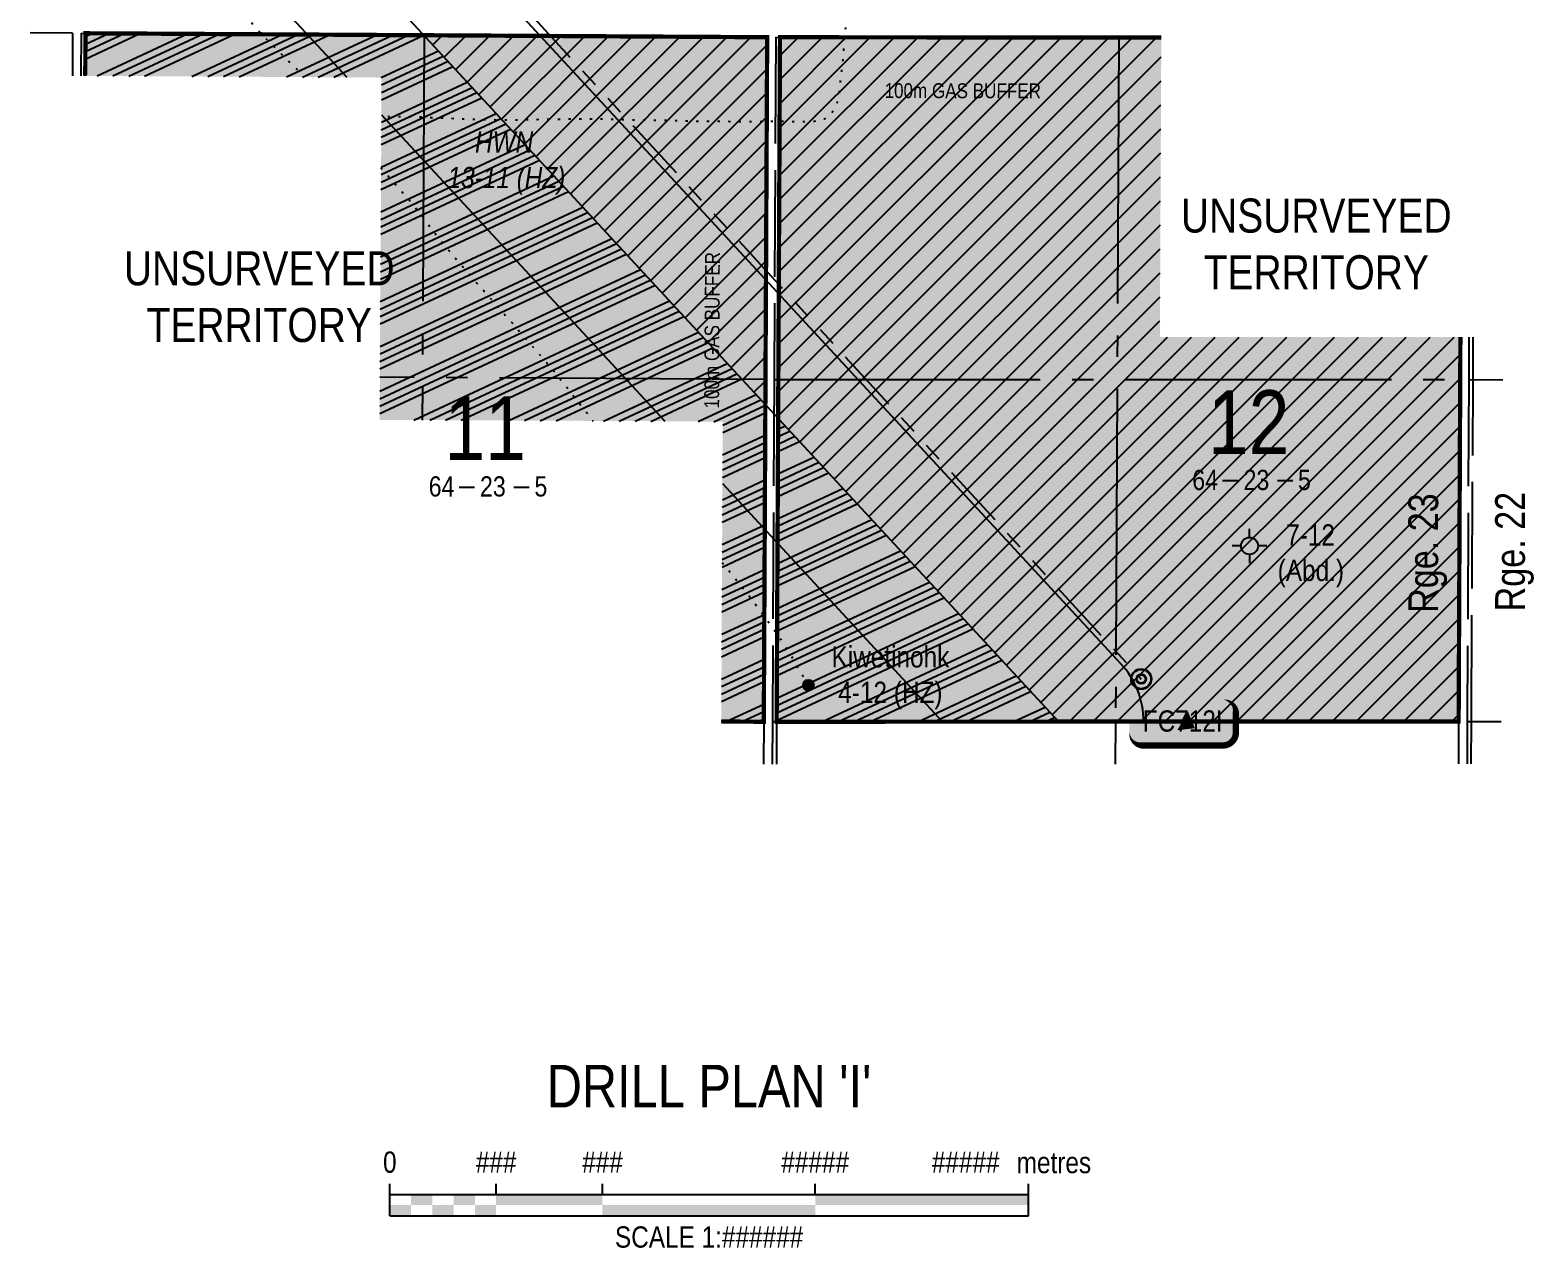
# Model space of a CAD drawing. Header units: inches. Extents: x 464475 to 485921, y 6038951 to 6050475.
# Drawn here: x 476461 to 477168, y 6038951 to 6039523 of the extents above; entities that cross this region are included whole.
import ezdxf
from ezdxf.enums import TextEntityAlignment as Align

# ---------------------------------------------------------------- set-up
doc = ezdxf.new("R2010")
doc.units = ezdxf.units.IN
doc.header["$LTSCALE"] = 5
for name, pattern in [('foc-DOT', [1, 0.2, -0.8]), ('foc-DRILLPATH', [14.75, 6, -1.75, 1.75, -1.75, 1.75, -1.75]), ('foc-QUARTERLINE', [33, 25, -3, 2, -3]), ('foc-UNSURVEYED', [12.5, 10, -2.5])]:
    doc.linetypes.add(name, pattern=pattern)
for name, color, linetype in [('10', 1, 'Continuous'), ('9', 3, 'Continuous'), ('ABADATA-DRILL-T', 8, 'Continuous'), ('AS-DRILL', 8, 'foc-DOT'), ('AS-DRILL-T', 8, 'Continuous'), ('AS-TARGET-GAS', 182, 'Continuous'), ('AS-TARGET-GAS-H', 181, 'Continuous'), ('AS-UNDERLAY-H', 141, 'Continuous'), ('D-TXT', 6, 'Continuous'), ('DETAIL-T', 7, 'Continuous'), ('H-MOCL', 111, 'Continuous'), ('L-2', 7, 'Continuous'), ('L-BD', 7, 'Continuous'), ('L-MON', 1, 'Continuous'), ('L-QSEC', 8, 'foc-QUARTERLINE'), ('L-SECLBL', 7, 'Continuous'), ('L-UNS-T', 3, 'Continuous'), ('L-USEC', 7, 'foc-UNSURVEYED'), ('P-PDRILLPATH', 12, 'foc-DRILLPATH'), ('P-PROPOSED', 10, 'Continuous'), ('P-TEMP-HUSKY-NO CUT-H', 104, 'Continuous')]:
    doc.layers.add(name, color=color, linetype=linetype)
doc.layers.add('D56-EXISTING DISPOSITION', color=7, linetype='Continuous', true_color=0xa347ff)
doc.styles.add('80', font='ARIALN.TTF', dxfattribs={"height": 10})
doc.styles.add('80CG', font='ARIALN.TTF', dxfattribs={"height": 10})
doc.styles.add('80L', font='ARIALN.TTF', dxfattribs={"height": 10})
doc.styles.add('SIMPLEX', font='ARIALN.TTF')
pattern_1 = [(45, (-39231.628, 8775.05), (-5.609685254, 5.609685254), [])]
pattern_2 = [(25, (-39231.628, 8775.05), (-8.04661076, 17.25601246), []), (25, (-39227.411, 8773.515), (-8.04661076, 17.25601246), []), (25, (-39223.194, 8771.98), (-8.04661076, 17.25601246), []), (25, (-39218.977, 8770.446), (-8.04661076, 17.25601246), [])]

# ---------------------------------------------------------------- blocks, each defined once
blk = doc.blocks.new('*U495')
at = {"color": 0}
for p, q in [((-150, 0), (-150, 15)), ((-100, 10), (-100, 15)), ((-50, 10), (-50, 15)), ((50, 10), (50, 15)), ((150.24, 0), (150.24, 15)), ((-150, 10), (150.24, 10)), ((-150, 0), (150.24, 0))]:
    blk.add_line(p, q, dxfattribs=at)
for points in [[(-140, 10), (-130, 10), (-140, 5), (-130, 5)], [(-120, 10), (-110, 10), (-120, 5), (-110, 5)], [(-100, 10), (-50, 10), (-100, 5), (-50, 5)], [(50, 10), (150.24, 10), (50, 5), (150.24, 5)], [(-150, 5), (-140, 5), (-150, 0), (-140, 0)], [(-130, 5), (-120, 5), (-130, 0), (-120, 0)], [(-110, 5), (-100, 5), (-110, 0), (-100, 0)], [(-50, 5), (50, 5), (-50, 0), (50, 0)]]:
    blk.add_solid(points, dxfattribs=at)
at = {"color": 0, "style": '80'}
blk.add_text('metres', height=10, dxfattribs=at).set_placement((162.24, 20), align=Align.CENTER)
at = {"color": 0, "char_height": 10, "style": '80'}
for s, insert, attachment_point in [('0', (-150, 30.21), 2), ('###', (-100, 30.21), 2), ('###', (-50, 30.21), 2), ('#####', (50, 30.21), 2), ('#####', (136.7, 30.22), 3), ('SCALE 1:######', (0.12, -5), 2)]:
    blk.add_mtext(s, dxfattribs=dict(at, insert=insert, attachment_point=attachment_point))
blk = doc.blocks.new('plbh')
at = {"layer": 'L-MON'}
h = blk.add_hatch(color=255, dxfattribs=at)
h.dxf.hatch_style = 1
edge = h.paths.add_edge_path()
edge.add_arc((0, 0), 1.16, 0, 360)
h = blk.add_hatch(color=256, dxfattribs=at)
h.dxf.hatch_style = 1
h.paths.add_polyline_path([(-0.96, 0, 1), (0.96, 0, 1)])
h.paths.add_polyline_path([(0.91, 0, -1), (-0.91, 0, -1)], flags=16)
h.paths.add_polyline_path([(0.45, 0, -1), (-0.45, 0, -1)], flags=0)
h = blk.add_hatch(color=256, dxfattribs=at)
h.dxf.hatch_style = 1
h.paths.add_polyline_path([(-0.45, 0, 1), (0.45, 0, 1)])
h.paths.add_polyline_path([(0.4, 0, -1), (-0.4, 0, -1)], flags=16)
at = {"layer": 'L-MON', "color": 240}
for radius in [0.96, 0.91, 0.45, 0.4]:
    blk.add_circle((0, 0), radius, dxfattribs=at)
blk = doc.blocks.new('L-SECLBL')
at = {"layer": '9', "color": 7}
for p, q in [((-5.08, -27.83), (-12.29, -27.83)), ((20.7, -27.83), (13.5, -27.83))]:
    blk.add_line(p, q, dxfattribs=at)
at = {"layer": '10', "color": 2, "style": 'SIMPLEX'}
blk.add_attdef('SEC', text='', height=30, dxfattribs=at).set_placement((0, 0), align=Align.MIDDLE)
at = {"layer": '10', "color": 5, "style": '80L'}
blk.add_attdef('TWP', text='', height=9.5, dxfattribs=at).set_placement((-14.43, -27.37), align=Align.MIDDLE_RIGHT)
blk.add_attdef('RGE', text='', height=9.5, dxfattribs=at).set_placement((3.62, -27.37), align=Align.MIDDLE_CENTER)
blk.add_attdef('MER', text='', height=9.5, dxfattribs=at).set_placement((23.17, -27.37), align=Align.MIDDLE_LEFT)
blk = doc.blocks.new('GABD')
for p, q in [((0, 0.81), (0, 1.62)), ((-0.81, 0), (-1.62, 0)), ((1.62, 0), (0.81, 0)), ((0, -0.81), (0, -1.62))]:
    blk.add_line(p, q)
blk.add_circle((0, 0), 0.8)
blk = doc.blocks.new('BH-Existing')
at = {"layer": 'AS-DRILL-T'}
h = blk.add_hatch(color=256, dxfattribs=at)
h.dxf.hatch_style = 1
edge = h.paths.add_edge_path()
edge.add_arc((0, 0), 0.5, 0, 360)
blk.add_circle((0, 0), 0.5, dxfattribs=at)
blk = doc.blocks.new('*U501')
h = blk.add_hatch(color=254)
edge = h.paths.add_edge_path()
edge.add_line((-19, -11.5), (19, -11.5))
edge.add_arc((19, -5.5), 6, 270, 360)
edge.add_line((25, -5.5), (25, 4))
edge.add_arc((19, 4), 6, 0, 90)
edge.add_line((19, 10), (-19, 10))
edge.add_arc((-19, 4), 6, 90, 180)
edge.add_line((-25, 4), (-25, -5.5))
edge.add_arc((-19, -5.5), 6, 180, 270)
at = {"color": 1, "flags": 128}
blk.add_lwpolyline([(-19, -11.5, 3, 3, 0), (19, -11.5, 3, 3, 0.414214), (25, -5.5, 3, 3, 0), (25, 4, 3, 0, 0.414214), (19, 10, 0, 0, 0), (-19, 10, 0, 0, 0.414214), (-25, 4, 0, 0, 0), (-25, -5.5, 0, 3, 0.414214)], format="xyseb", close=True, dxfattribs=at)
blk.add_lwpolyline([(5.78, -3.39, 0, 10, 0), (0, 0, 5, 5, 0)], format="xyseb", dxfattribs=at)
at = {"color": 1, "style": '80'}
blk.add_attdef('ENTER_TEXT_001', (-35.99, -5), '', height=10, dxfattribs=at)

msp = doc.modelspace()

# ---------------------------------------------------------------- hatches: boundary and pattern name
at = {"layer": 'AS-TARGET-GAS-H'}
h = msp.add_hatch(color=256, dxfattribs=at)
h.dxf.hatch_style = 1
h.paths.add_polyline_path([(476787.614, 6039500.122), (476626.48, 6039501.059), (476626.422, 6039491.065), (476777.57, 6039490.186), (476776.831, 6039339.364), (476786.826, 6039339.315)])
h = msp.add_hatch(color=256, dxfattribs=at)
h.dxf.hatch_style = 1
h.paths.add_polyline_path([(477113.383, 6039379.121), (477103.388, 6039379.123), (477102.698, 6039228.514), (476840.278, 6039228.375), (476841.56, 6039489.981), (476992.715, 6039489.845), (476992.762, 6039499.84), (476831.615, 6039499.984), (476830.234, 6039218.375), (477112.648, 6039218.525)])
at = {"layer": 'AS-UNDERLAY-H'}
h = msp.add_hatch(color=111, dxfattribs=at)
h.dxf.hatch_style = 1
h.paths.add_polyline_path([(477007.709, 6039301.987), (477066.289, 6039300.641), (477066.289, 6039322.393), (477056.62, 6039322.393), (477056.62, 6039356.948), (477015.28, 6039356.948), (477015.28, 6039323.144), (477003.607, 6039323.144)])
at = {"layer": 'H-MOCL'}
h = msp.add_hatch(color=256, dxfattribs=at)
h.dxf.hatch_style = 1
h.paths.add_polyline_path([(476487.452, 6039521.857), (476807.701, 6039519.995), (476806.124, 6039198.381), (476786.135, 6039198.497), (476786.826, 6039339.444), (476625.648, 6039340.234), (476626.583, 6039501.059), (476487.347, 6039501.868)])
h = msp.add_hatch(color=256, dxfattribs=at)
h.dxf.hatch_style = 1
h.paths.add_polyline_path([(476813.732, 6039519.99), (476992.857, 6039519.83), (476992.19, 6039379.143), (477133.372, 6039379.118), (477132.546, 6039198.546), (476812.156, 6039198.384)])
at = {"layer": 'P-TEMP-HUSKY-NO CUT-H', "true_color": 0x0582ff}
h = msp.add_hatch(dxfattribs=at)
h.set_pattern_fill('ANSI34', color=150, scale=0.99947, angle=340)
h.set_pattern_definition(pattern_2)
h.paths.add_polyline_path([(476646.447, 6039520.933), (476487.452, 6039521.857), (476487.347, 6039501.868), (476626.583, 6039501.059), (476625.648, 6039340.234), (476786.826, 6039339.315), (476786.135, 6039198.497), (476806.124, 6039198.381), (476806.855, 6039347.404)])
at = {"layer": 'P-TEMP-HUSKY-NO CUT-H'}
h = msp.add_hatch(dxfattribs=at)
h.set_pattern_fill('ANSI31', color=256, scale=2.498675)
h.set_pattern_definition(pattern_1)
h.paths.add_polyline_path([(476646.447, 6039520.933), (476807.701, 6039519.995), (476806.855, 6039347.404)])
h = msp.add_hatch(dxfattribs=at)
h.set_pattern_fill('ANSI31', color=256, scale=2.498675)
h.set_pattern_definition(pattern_1)
h.paths.add_polyline_path([(476944.548, 6039198.447), (476812.855, 6039340.913), (476813.732, 6039519.99), (476992.857, 6039519.83), (476992.19, 6039379.143), (477133.372, 6039379.118), (477132.546, 6039198.53), (476984.548, 6039198.467)])
at = {"layer": 'P-TEMP-HUSKY-NO CUT-H', "true_color": 0x0582ff}
h = msp.add_hatch(dxfattribs=at)
h.set_pattern_fill('ANSI34', color=150, scale=0.99947, angle=340)
h.set_pattern_definition(pattern_2)
h.paths.add_polyline_path([(476812.855, 6039340.913), (476812.156, 6039198.384), (476944.548, 6039198.447)])

# ---------------------------------------------------------------- linework, layer by layer
at = {"layer": 'AS-DRILL', "flags": 128}
for points in [[(476461.712, 6039575.157), (476461.789, 6039575.211), (476463.374, 6039576.204), (476465.001, 6039577.133), (476466.652, 6039578.016), (476468.329, 6039578.857), (476470.029, 6039579.642), (476471.761, 6039580.346), (476473.529, 6039580.962), (476475.318, 6039581.51), (476477.132, 6039581.99), (476478.955, 6039582.424), (476480.781, 6039582.84), (476482.615, 6039583.226), (476484.459, 6039583.552), (476486.315, 6039583.807), (476488.18, 6039583.983), (476490.044, 6039584.119), (476491.909, 6039584.274), (476493.78, 6039584.404), (476495.652, 6039584.448), (476497.524, 6039584.401), (476499.391, 6039584.267), (476501.252, 6039584.055), (476503.099, 6039583.76), (476504.931, 6039583.362), (476506.736, 6039582.878), (476508.527, 6039582.334), (476510.304, 6039581.744), (476512.064, 6039581.101), (476513.8, 6039580.405), (476515.52, 6039579.666), (476517.22, 6039578.878), (476518.895, 6039578.039), (476520.548, 6039577.154), (476522.181, 6039576.237), (476523.794, 6039575.276), (476525.37, 6039574.267), (476526.919, 6039573.212), (476528.441, 6039572.118), (476529.934, 6039570.986), (476531.432, 6039569.765), (476532.881, 6039568.487), (476534.235, 6039567.2), (476536.806, 6039564.473), (476538.045, 6039563.065), (476539.305, 6039561.626), (476540.545, 6039560.221), (476541.773, 6039558.81), (476544.248, 6039555.994), (476547.916, 6039551.74), (476551.468, 6039547.382), (476554.885, 6039542.919), (476558.124, 6039538.333), (476561.138, 6039533.59), (476564.434, 6039528.282), (476567.898, 6039523.869), (476571.79, 6039519.813), (476575.748, 6039515.825), (476579.764, 6039511.895), (476583.766, 6039507.948), (476587.69, 6039503.927), (476590.192, 6039501.27)], [(476851.935, 6039556.169), (476851.935, 6039556.169), (476851.935, 6039556.169), (476851.931, 6039556.171), (476851.853, 6039556.188), (476851.735, 6039556.278), (476851.522, 6039556.513), (476851.24, 6039556.749), (476850.889, 6039556.984), (476850.433, 6039557.033), (476850.036, 6039556.829), (476850.016, 6039556.789), (476850.006, 6039556.757), (476850.001, 6039556.741), (476849.983, 6039556.673), (476849.953, 6039556.585), (476849.906, 6039556.469), (476849.859, 6039556.311), (476849.818, 6039556.106), (476849.775, 6039555.878), (476849.72, 6039555.638), (476849.645, 6039555.369), (476849.555, 6039555.063), (476849.463, 6039554.733), (476849.374, 6039554.382), (476849.294, 6039554.008), (476849.23, 6039553.611), (476849.174, 6039553.177), (476849.113, 6039552.705), (476849.055, 6039552.199), (476848.992, 6039551.66), (476848.915, 6039551.082), (476848.82, 6039550.477), (476848.721, 6039549.849), (476848.616, 6039549.208), (476848.521, 6039548.538), (476848.451, 6039547.838), (476848.391, 6039547.107), (476848.326, 6039546.349), (476848.246, 6039545.565), (476848.185, 6039545.004), (476848.156, 6039544.758), (476848.05, 6039543.936), (476847.924, 6039543.119), (476847.79, 6039542.312), (476847.657, 6039541.498), (476847.525, 6039540.669), (476847.393, 6039539.842), (476847.271, 6039539.04), (476847.157, 6039538.255), (476847.047, 6039537.469), (476846.931, 6039536.684), (476846.808, 6039535.9), (476846.666, 6039535.119), (476846.496, 6039534.342), (476846.312, 6039533.545), (476846.134, 6039532.734), (476845.972, 6039531.915), (476845.818, 6039531.097), (476845.678, 6039530.286), (476845.549, 6039529.473), (476845.405, 6039528.649), (476845.247, 6039527.808), (476845.083, 6039526.957), (476844.899, 6039526.102), (476844.693, 6039525.267), (476844.492, 6039524.452), (476844.324, 6039523.649), (476844.176, 6039522.859), (476844.04, 6039522.042), (476843.92, 6039521.177), (476843.824, 6039520.281), (476843.753, 6039519.367), (476843.699, 6039518.456), (476843.654, 6039517.574), (476843.628, 6039516.732), (476843.61, 6039515.906), (476843.584, 6039515.052), (476843.553, 6039514.19), (476843.519, 6039513.349), (476843.477, 6039512.521), (476843.425, 6039511.715), (476843.363, 6039510.927), (476843.295, 6039510.142), (476843.223, 6039509.342), (476843.147, 6039508.506), (476843.045, 6039507.633), (476842.918, 6039506.755), (476842.786, 6039505.896), (476842.666, 6039505.071), (476842.57, 6039504.263), (476842.486, 6039503.442), (476842.389, 6039502.586), (476842.287, 6039501.725), (476842.195, 6039500.885), (476842.115, 6039500.047), (476842.03, 6039499.182), (476841.944, 6039498.306), (476841.856, 6039497.439), (476841.765, 6039496.575), (476841.689, 6039495.737), (476841.633, 6039494.932), (476841.585, 6039494.15), (476841.525, 6039493.372), (476841.422, 6039492.587), (476841.268, 6039491.797), (476841.072, 6039490.996), (476840.854, 6039490.198), (476840.638, 6039489.417), (476840.485, 6039488.863), (476840.428, 6039488.662), (476840.182, 6039487.921), (476839.873, 6039487.194), (476839.505, 6039486.474), (476839.079, 6039485.756), (476838.578, 6039485.033), (476838.002, 6039484.318), (476837.367, 6039483.635), (476836.68, 6039483), (476835.943, 6039482.422), (476835.192, 6039481.928), (476834.456, 6039481.537), (476833.731, 6039481.231), (476832.996, 6039480.975), (476832.228, 6039480.762), (476831.418, 6039480.61), (476830.857, 6039480.537), (476830.585, 6039480.509), (476829.731, 6039480.423), (476828.834, 6039480.337), (476827.892, 6039480.274), (476826.928, 6039480.255), (476826.376, 6039480.258), (476825.964, 6039480.26), (476824.996, 6039480.268), (476824.25, 6039480.274), (476824.008, 6039480.273), (476822.964, 6039480.273), (476821.84, 6039480.262), (476820.64, 6039480.254), (476819.368, 6039480.261), (476818.022, 6039480.287), (476816.604, 6039480.324), (476815.128, 6039480.368), (476813.584, 6039480.403), (476811.98, 6039480.411), (476810.324, 6039480.408), (476808.634, 6039480.386), (476806.908, 6039480.347), (476805.154, 6039480.291), (476803.367, 6039480.232), (476801.553, 6039480.201), (476799.713, 6039480.203), (476797.849, 6039480.21), (476795.971, 6039480.221), (476794.075, 6039480.249), (476792.17, 6039480.28), (476790.258, 6039480.32), (476788.446, 6039480.355), (476786.994, 6039480.378), (476785.076, 6039480.406), (476785.046, 6039480.406), (476783.156, 6039480.429), (476781.236, 6039480.449), (476779.318, 6039480.456), (476777.398, 6039480.454), (476775.48, 6039480.459), (476773.558, 6039480.491), (476771.641, 6039480.54), (476769.719, 6039480.596), (476767.803, 6039480.65), (476765.983, 6039480.699), (476764.064, 6039480.746), (476762.146, 6039480.78), (476760.226, 6039480.801), (476758.308, 6039480.815), (476756.402, 6039480.824), (476754.48, 6039480.84), (476752.566, 6039480.882), (476750.648, 6039480.939), (476748.731, 6039480.993), (476746.815, 6039481.038), (476744.899, 6039481.09), (476742.977, 6039481.141), (476741.059, 6039481.189), (476739.142, 6039481.233), (476737.22, 6039481.276), (476735.302, 6039481.322), (476733.384, 6039481.363), (476731.466, 6039481.405), (476729.551, 6039481.446), (476727.629, 6039481.48), (476725.707, 6039481.498), (476723.787, 6039481.501), (476721.865, 6039481.493), (476719.947, 6039481.482), (476718.027, 6039481.468), (476716.106, 6039481.451), (476714.184, 6039481.437), (476712.268, 6039481.417), (476710.352, 6039481.398), (476708.434, 6039481.38), (476706.516, 6039481.361), (476704.598, 6039481.343), (476702.676, 6039481.31), (476700.755, 6039481.278), (476698.837, 6039481.248), (476696.921, 6039481.209), (476695.001, 6039481.171), (476693.083, 6039481.12), (476691.166, 6039481.06), (476689.246, 6039481.021), (476687.33, 6039481.021), (476685.408, 6039481.034), (476683.488, 6039481.044), (476681.57, 6039481.074), (476679.652, 6039481.127), (476677.737, 6039481.169), (476675.823, 6039481.202), (476673.903, 6039481.246), (476671.985, 6039481.287), (476670.065, 6039481.339), (476668.152, 6039481.408), (476666.23, 6039481.484), (476664.314, 6039481.562), (476662.395, 6039481.641), (476660.477, 6039481.721), (476658.559, 6039481.796), (476656.644, 6039481.866), (476654.722, 6039481.929), (476652.806, 6039482.007), (476650.891, 6039482.113), (476648.975, 6039482.226), (476647.06, 6039482.328), (476645.14, 6039482.415), (476643.221, 6039482.477), (476641.305, 6039482.526), (476639.383, 6039482.576), (476637.463, 6039482.61), (476635.545, 6039482.621), (476633.627, 6039482.615), (476631.709, 6039482.588), (476629.791, 6039482.538), (476627.875, 6039482.491), (476626.386, 6039482.471)], [(476626.266, 6039458.846), (476627.846, 6039456.944), (476631.474, 6039452.651), (476635.163, 6039448.411), (476638.876, 6039444.192), (476642.492, 6039439.864), (476645.909, 6039435.403), (476649.256, 6039430.889), (476652.686, 6039426.437), (476656.252, 6039422.094), (476659.892, 6039417.813), (476663.564, 6039413.561), (476667.219, 6039409.267), (476670.857, 6039404.984), (476674.564, 6039400.768), (476678.307, 6039396.577), (476682.059, 6039392.394), (476685.802, 6039388.175), (476689.499, 6039383.945), (476693.175, 6039379.692), (476696.848, 6039375.44), (476700.558, 6039371.219), (476704.221, 6039366.957), (476707.823, 6039362.643), (476711.349, 6039358.293), (476714.841, 6039353.888), (476718.336, 6039349.489), (476721.782, 6039345.05), (476722.924, 6039343.555), (476725.956, 6039339.669)], [(476786.502, 6039273.27), (476786.921, 6039272.78), (476790.505, 6039268.452), (476794.026, 6039264.072), (476797.514, 6039259.665), (476800.962, 6039255.228), (476804.323, 6039250.725), (476807.662, 6039246.204), (476810.965, 6039241.656), (476814.125, 6039237.01), (476817.179, 6039232.291), (476820.074, 6039227.453), (476822.819, 6039222.572), (476824.925, 6039218.962), (476827.064, 6039215.584)]]:
    msp.add_lwpolyline(points, dxfattribs=at)
at = {"layer": 'D56-EXISTING DISPOSITION', "const_width": 1.999, "flags": 128}
msp.add_lwpolyline([(476487.347, 6039501.868), (476487.452, 6039521.857), (476646.571, 6039520.932), (476807.701, 6039519.995), (476806.913, 6039359.188), (476806.124, 6039198.381), (476786.135, 6039198.497)], dxfattribs=at)
at = {"layer": 'D56-EXISTING DISPOSITION', "flags": 128}
msp.add_lwpolyline([(476992.857, 6039519.83, 1.999, 1.999, 0), (476972.868, 6039519.847, 1.999, 1.999, 0), (476813.732, 6039519.99, 1.999, 1.999, 0), (476812.945, 6039359.186, 1.999, 1.999, 0), (476812.156, 6039198.384, 1.999, 1.999, 0), (476971.344, 6039198.46, 1.999, 1.999, 0), (477132.546, 6039198.546, 1.999, 1.999, 0), (477133.281, 6039359.128, 1.999, 1.999, 0), (477133.372, 6039379.118, 0, 0, 0)], format="xyseb", dxfattribs=at)
at = {"layer": 'L-QSEC'}
for p, q in [((476646.571, 6039520.932), (476645.651, 6039340.136)), ((476972.868, 6039519.847), (476971.344, 6039198.46)), ((476806.913, 6039359.188), (476625.764, 6039360.242)), ((476810.935, 6039359.187), (477133.281, 6039359.128)), ((477137.303, 6039359.122), (477153.27, 6039359.098)), ((476971.344, 6039198.46), (476971.25, 6039178.471))]:
    msp.add_line(p, q, dxfattribs=at)
at = {"layer": 'L-SECLBL', "flags": 128}
for points in [[(476645.753, 6039360.125, 0, 5.997, 0), (476657.129, 6039347.799, 0, 0, 0)], [(476972.106, 6039359.158, 0, 5.997, 0), (477007.137, 6039339.938, 0, 0, 0)]]:
    msp.add_lwpolyline(points, format="xyseb", dxfattribs=at)
at = {"layer": 'L-USEC'}
for p, q in [((476481.421, 6039521.892), (476461.431, 6039522.009)), ((476481.421, 6039521.892), (476481.315, 6039501.903)), ((476485.442, 6039521.869), (476485.337, 6039501.88)), ((476485.442, 6039521.869), (476646.571, 6039520.932)), ((476487.347, 6039501.868), (476487.452, 6039521.857)), ((476646.571, 6039520.932), (476807.701, 6039519.995)), ((476807.701, 6039519.995), (476806.913, 6039359.188)), ((476811.722, 6039519.991), (476810.935, 6039359.168)), ((476811.722, 6039519.991), (476972.868, 6039519.847)), ((476812.945, 6039359.186), (476813.732, 6039519.99)), ((476972.868, 6039519.847), (476992.857, 6039519.83)), ((477133.372, 6039379.118), (477133.281, 6039359.128)), ((477137.394, 6039379.117), (477137.303, 6039359.11)), ((477139.313, 6039359.119), (477139.404, 6039379.117)), ((476806.913, 6039359.188), (476806.124, 6039198.381)), ((476810.935, 6039359.168), (476810.146, 6039198.361)), ((476812.156, 6039198.384), (476812.945, 6039359.186)), ((477133.281, 6039359.128), (477132.546, 6039198.546)), ((477137.303, 6039359.11), (477136.567, 6039198.528)), ((477138.578, 6039198.533), (477139.313, 6039359.119)), ((476806.124, 6039198.381), (476786.135, 6039198.497)), ((476806.124, 6039198.381), (476806.026, 6039178.383)), ((476810.146, 6039198.361), (476810.048, 6039178.385)), ((476971.344, 6039198.46), (476810.146, 6039198.383)), ((476812.156, 6039198.384), (476812.058, 6039178.386)), ((477132.546, 6039198.546), (476971.344, 6039198.46)), ((477132.546, 6039198.546), (477132.454, 6039178.557)), ((477136.567, 6039198.528), (477136.476, 6039178.559)), ((477136.568, 6039198.537), (477152.535, 6039198.502)), ((477138.486, 6039178.56), (477138.578, 6039198.533))]:
    msp.add_line(p, q, dxfattribs=at)
at = {"layer": 'P-PDRILLPATH'}
msp.add_line((476495.194, 6039750.051), (476983.43, 6039218.457), dxfattribs=at)
at = {"layer": 'P-PROPOSED', "flags": 128}
msp.add_lwpolyline([(476786.683, 6039310.298), (476890.101, 6039198.421), (476984.548, 6039198.467, 0.1885963), (476973.921, 6039225.599), (476462.784, 6039778.546)], format="xyb", dxfattribs=at)
at = {"layer": 'P-PROPOSED', "color": 100, "flags": 128}
msp.add_lwpolyline([(476944.548, 6039198.447), (476462.475, 6039719.953)], dxfattribs=at)
at = {"layer": 'P-PROPOSED', "flags": 128}
for points in [[(476462.166, 6039661.36), (476610.259, 6039501.154)], [(476626.481, 6039483.604), (476759.618, 6039339.577)]]:
    msp.add_lwpolyline(points, dxfattribs=at)

# ---------------------------------------------------------------- block references
at = {"layer": 'ABADATA-DRILL-T', "xscale": 4.997349899999994, "yscale": 4.997349899999994, "zscale": 4.997349899999994}
msp.add_blockref('BH-Existing', (476827.064, 6039215.584), dxfattribs=at)
at = {"layer": 'AS-DRILL-T', "xscale": 4.997349899999994, "yscale": 4.997349899999994, "zscale": 4.997349899999994}
msp.add_blockref('GABD', (477034.309, 6039280.97), dxfattribs=at)
at = {"layer": 'L-2', "xscale": 0.9991279913569413, "yscale": 0.9991279913569413, "zscale": 0.9991279913569413}
msp.add_blockref('*U495', (476780.3, 6038966.303), dxfattribs=at)
at = {"layer": 'L-BD', "linetype": 'Continuous'}
ref = msp.add_blockref('*U501', (477002.895, 6039198.748), dxfattribs=dict(at, xscale=0.99946998, yscale=0.99946998, zscale=0.99946998))
ref.add_attrib('ENTER_TEXT_001', 'FC712I', (476984.146, 6039193.748), dxfattribs={"layer": '0', "color": 1, "height": 9.9947, "style": '80'})
at = {"layer": 'L-MON', "xscale": 4.997349899999989, "yscale": 4.997349899999989, "zscale": 4.997349899999989}
msp.add_blockref('plbh', (476983.43, 6039218.457), dxfattribs=at)
at = {"layer": 'L-SECLBL', "xscale": 0.99946998, "yscale": 0.99946998, "zscale": 0.99946998}
for p, values in [((476675.22, 6039336.314), {'SEC': '11', 'TWP': '64', 'RGE': '23', 'MER': '5'}), ((477033.924, 6039339.354), {'SEC': '12', 'TWP': '64', 'RGE': '23', 'MER': '5'})]:
    msp.add_blockref('L-SECLBL', p, dxfattribs=at).add_auto_attribs(values)

# ---------------------------------------------------------------- texts
at = {"layer": 'ABADATA-DRILL-T', "insert": (476656.333, 6039475.74), "char_height": 9.9947, "attachment_point": 1, "style": '80L', "bg_fill": 1, "box_fill_scale": 1.15, "bg_fill_color": 111, "bg_fill_transparency": 0}
msp.add_mtext_dynamic_manual_height_columns('\\pi14.119;{\\fArial Narrow|b0|i1|c0|p34;HWN\\P\\pi1.2339;13-11 (HZ)}', width=55.45471, gutter_width=50.026, heights=[0], dxfattribs=at)
at = {"layer": 'ABADATA-DRILL-T', "linetype": 'Continuous', "insert": (477047.127, 6039291.165), "char_height": 9.9947, "attachment_point": 1, "style": '80L', "bg_fill": 1, "box_fill_scale": 1.15, "bg_fill_color": 111, "bg_fill_transparency": 0}
msp.add_mtext_dynamic_manual_height_columns('\\pi4.4078;7-12\\P\\pi0.40237;(Abd.)', width=30.59795, gutter_width=200.105, heights=[0], dxfattribs=at)
at = {"layer": 'ABADATA-DRILL-T', "insert": (476837.443, 6039233.871), "char_height": 9.9947, "attachment_point": 1, "style": '80L'}
msp.add_mtext_dynamic_manual_height_columns('\\pi0.48736;Kiwetinohk\\P\\pi3.6508;4-12 (HZ)', width=55.45471, gutter_width=50.026, heights=[0], dxfattribs=at)
at = {"layer": 'AS-TARGET-GAS', "char_height": 6.99629, "attachment_point": 1, "style": '80L', "bg_fill": 1, "box_fill_scale": 1.15, "bg_fill_color": 181, "bg_fill_transparency": 0}
for insert, rotation in [((476862.86, 6039498.421), 359.872457), ((476778.141, 6039345.598), 89.719328)]:
    msp.add_mtext_dynamic_manual_height_columns('100m GAS BUFFER', width=73.48405, gutter_width=190, heights=[0], dxfattribs=dict(at, insert=insert, rotation=rotation))
at = {"layer": 'D-TXT', "color": 3, "char_height": 13.9926, "attachment_point": 1, "rotation": 90, "style": '80L'}
for s, width, insert in [('Rge. 23', 73.75526, (477108.911, 6039249.562)), ('Rge. 22', 55.46196, (477149.694, 6039250.243))]:
    msp.add_mtext_dynamic_manual_height_columns(s, width=width, gutter_width=47.5, heights=[0], dxfattribs=dict(at, insert=insert))
at = {"layer": 'DETAIL-T', "color": 3, "insert": (476780.419, 6039027.192), "char_height": 19.98256, "width": 313.75972, "attachment_point": 5, "style": '80CG'}
msp.add_mtext("DRILL PLAN 'I'", dxfattribs=at)
at = {"layer": 'L-UNS-T', "color": 3, "char_height": 15.99152, "attachment_point": 5, "style": '80L'}
for insert in [(477065.66, 6039422.769), (476569.077, 6039398.003)]:
    msp.add_mtext_dynamic_manual_height_columns('UNSURVEYED TERRITORY', width=126.34675, gutter_width=47.475, heights=[0], dxfattribs=dict(at, insert=insert))

doc.saveas('drawing.dxf')
